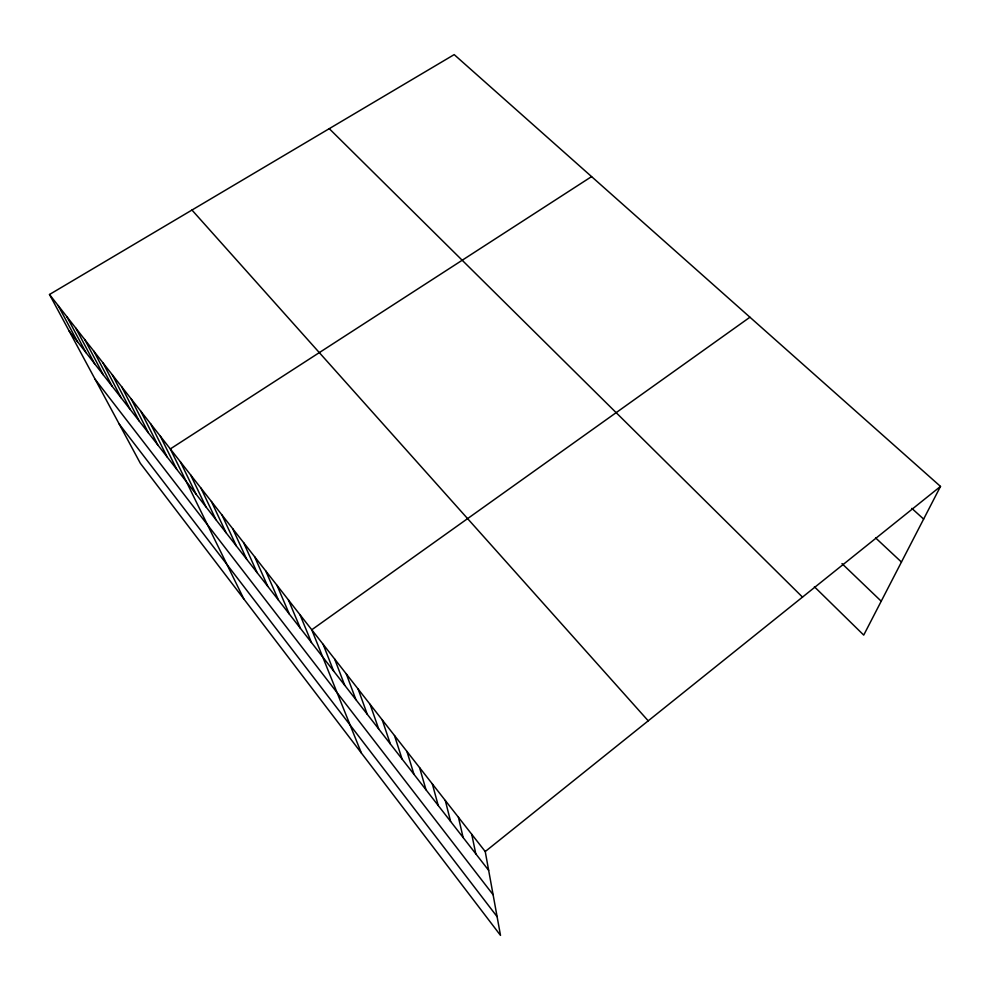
<?xml version="1.0" encoding="UTF-8"?>
<svg xmlns="http://www.w3.org/2000/svg" width="990" height="990" viewBox="0 0 990 990"><rect width="100%" height="100%" fill="white"/><g stroke="black" fill="none" stroke-linecap="round" stroke-linejoin="round"><path stroke-width="1.49" d="M49.5 294.488L485.236 851.548L500.507 935.389L140.32 463.271L49.5 294.488L454.187 54.611L940.5 486.424L863.726 635.097L814.386 586.736M485.236 851.548L940.5 486.424M749.937 317.221L311.763 629.776L361.387 753.043M591.587 176.604L170.305 448.94L243.825 598.925M911.827 508.377L923.633 519.082M875.606 537.904L901.445 562.048M841.983 563.595L881.224 601.215M329.262 128.663L802.494 597.106M191.961 210.041L648.227 720.831M69.09 330.883L488.652 870.346M95.151 379.331L493.094 894.737M119.246 424.091L497.091 916.666M58.163 305.563L77.517 341.723M66.924 316.775L86.043 352.688M75.785 328.098L94.656 363.763M84.756 339.558L103.368 374.963M93.815 351.153L112.179 386.298M102.985 362.872L121.089 397.745M112.266 374.74L130.098 409.328M121.659 386.743L139.206 421.035M131.163 398.883L148.413 432.89M140.778 411.184L157.732 444.869M150.505 423.609L167.162 456.984M160.343 436.206L176.69 469.235M180.39 461.835L196.094 494.183M190.6 474.891L205.957 506.88M200.945 488.095L215.956 519.713M211.402 501.472L226.054 532.707M221.995 515.023L236.288 545.861M232.724 528.734L246.634 559.164M243.59 542.619L257.103 572.628M254.591 556.689L267.708 586.266M265.728 570.933L278.45 600.064M277.014 585.362L289.303 614.035M288.449 599.977L300.304 628.18M300.032 614.778L311.442 642.498M323.136 644.317L333.642 671.034M334.657 659.043L344.693 685.253M346.314 673.955L355.893 699.633M358.132 689.052L367.216 714.198M370.099 704.36L378.687 728.949M382.227 719.854L390.295 743.874M394.503 735.558L402.051 758.984M406.952 751.472L413.956 774.291M419.562 767.596L426.009 789.797M432.345 783.932L438.211 805.489M445.302 800.489L450.586 821.391M458.432 817.282L463.11 837.503M471.735 834.298L475.794 853.813"/></g></svg>
